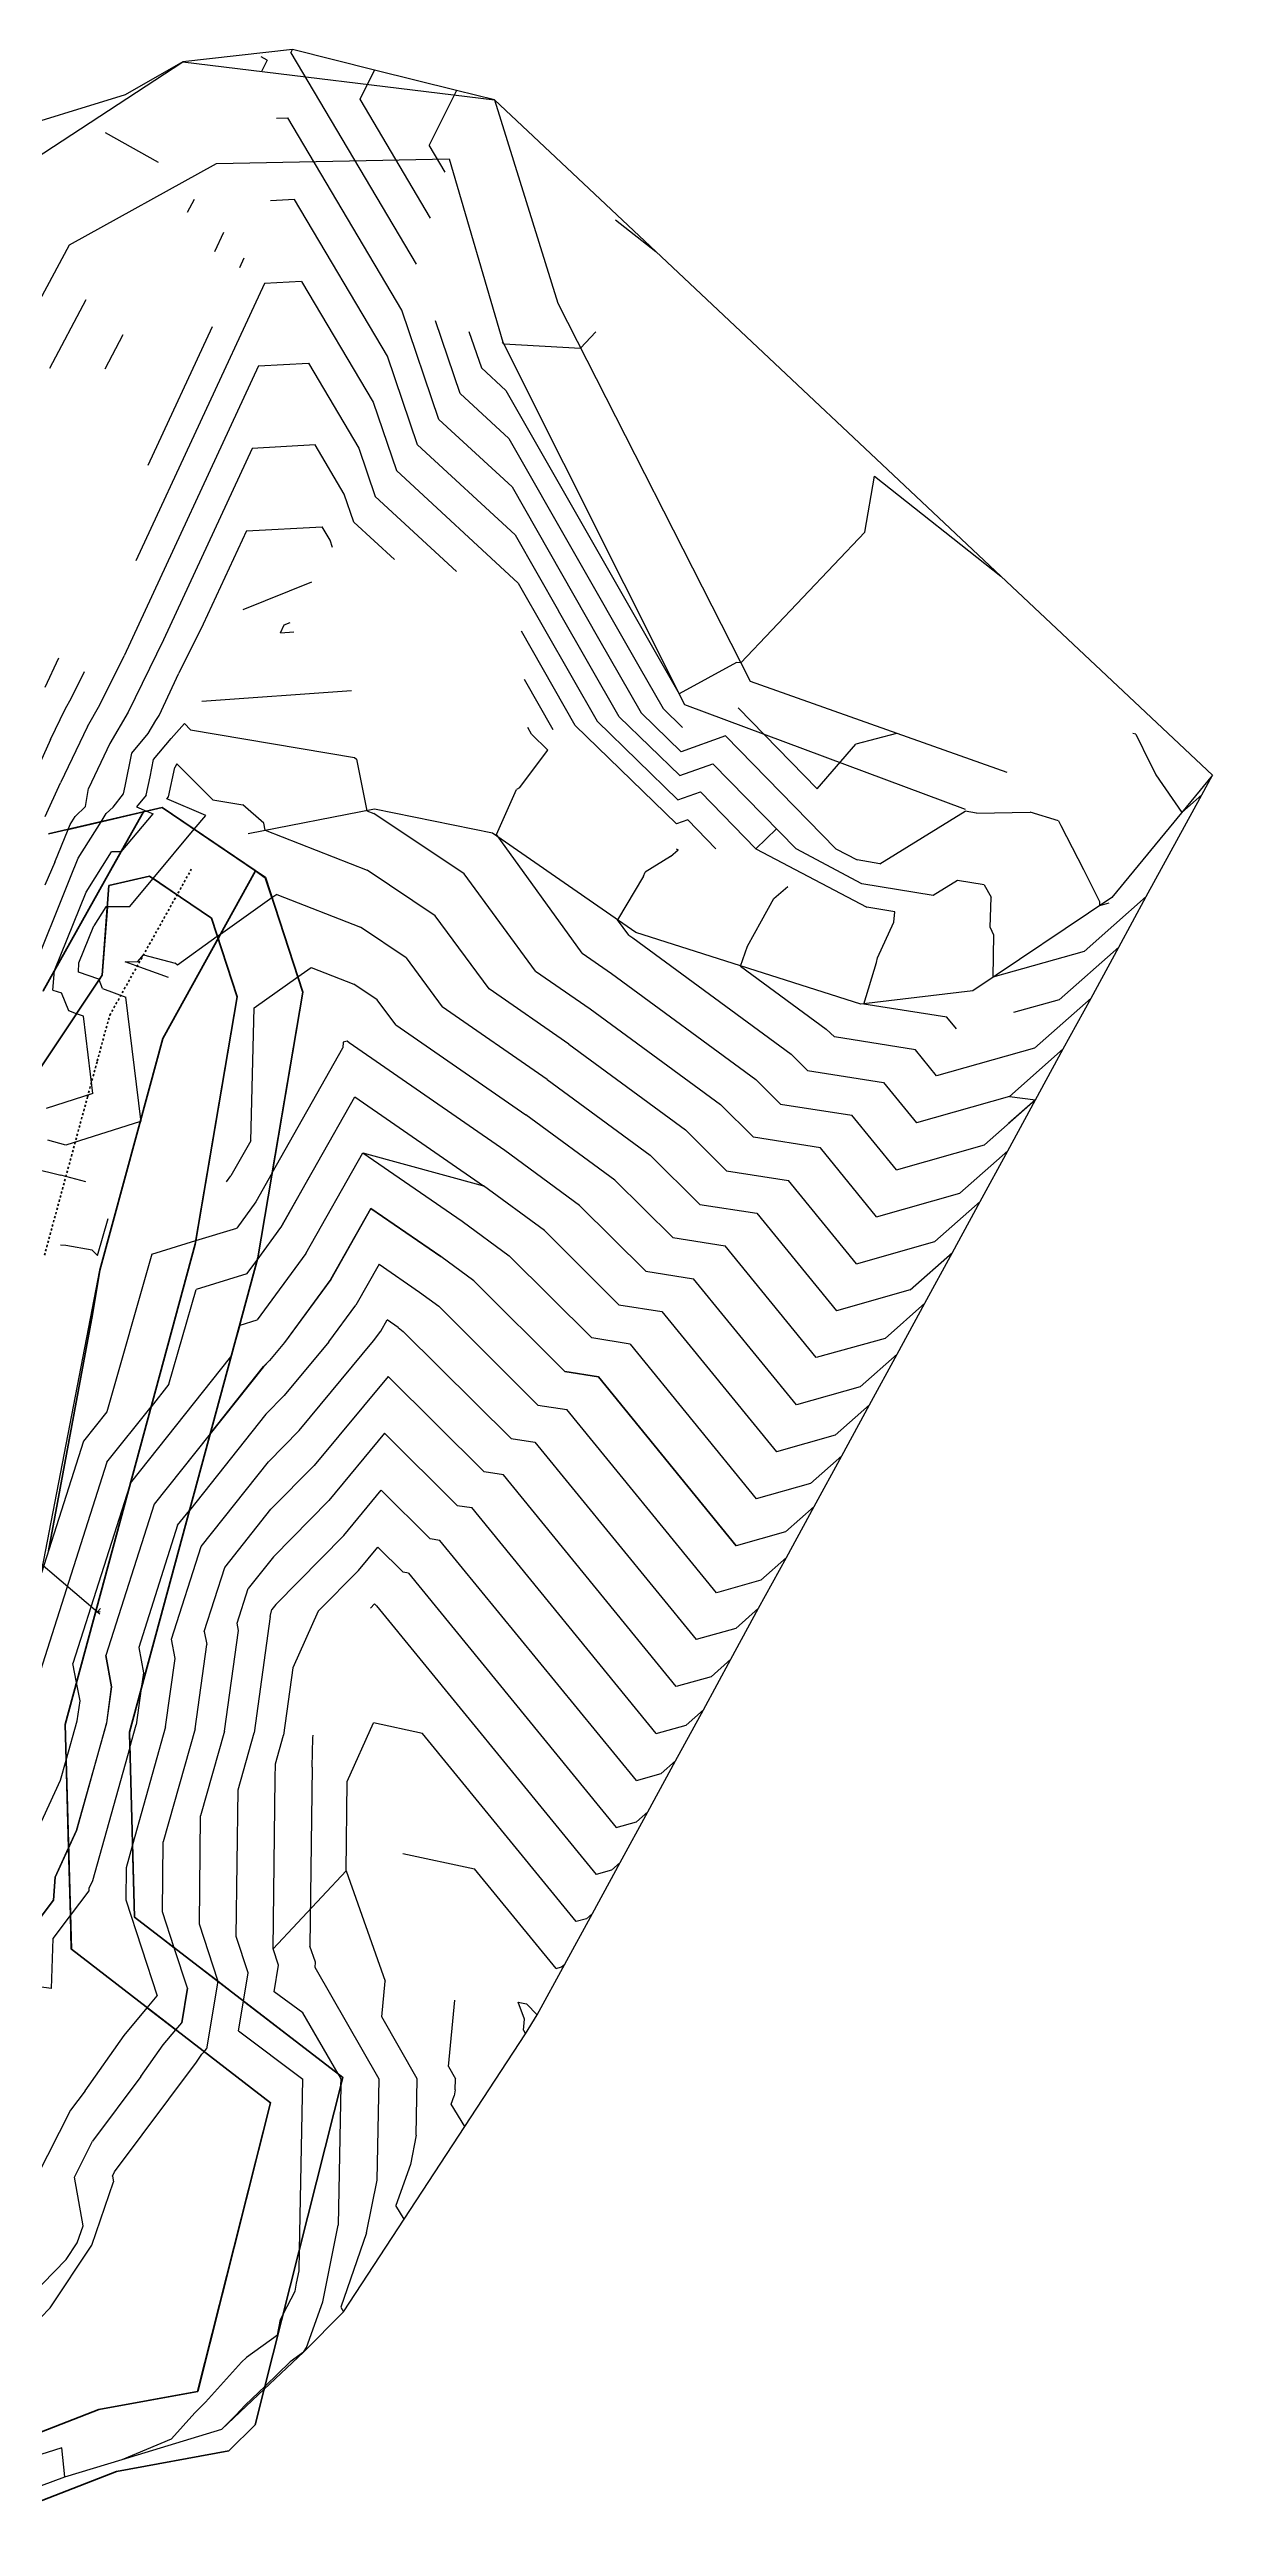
# Model space of a CAD drawing. Header units: metres. Extents: x 319894 to 3389272, y 120 to 6136017.
# Drawn here: x 320630.8 to 320685.3, y 3067810.6 to 3067926.6 of the extents above; entities that cross this region are included whole.
import ezdxf

# ---------------------------------------------------------------- set-up
doc = ezdxf.new("R2010")
doc.units = ezdxf.units.M
doc.header["$MEASUREMENT"] = 0
doc.linetypes.add('DASHDOT', pattern=[1, 0.5, -0.25, 0, -0.25])
doc.layers.get('Defpoints').update_dxf_attribs({"color": 254})
doc.layers.add('a_MUEBLE', color=255, linetype='Continuous', lineweight=5)
doc.layers.add('S-DIM', color=7, linetype='Continuous')
doc.styles.get("Standard").update_dxf_attribs({"font": 'arial.ttf'})
doc.dimstyles.get("Standard").update_dxf_attribs({"dimtxt": 0.2, "dimasz": 0.18, "dimexe": 0.2, "dimexo": 0.2, "dimgap": 0.09, "dimtad": 1, "dimzin": 0, "dimdsep": 46, "dimtxsty": 'Standard', "dimblk": 'OBLIQUE', "dimcen": 0.09, "dimdle": 0.15, "dimclrt": 7, "dimadec": 0, "dimazin": 0, "dimtfac": 1, "dimtofl": 0, "dimtmove": 0, "dimatfit": 3, "dimfxl": 0.3, "dimfxlon": 1, "dimtfillclr": 2, "dimtolj": 1, "dimtzin": 0, "dimarcsym": 0})

# ---------------------------------------------------------------- blocks, each defined once
blk = doc.blocks.new('DFGDF')
at = {"color": 252, "true_color": 0x939598}
for p, q in [((320405.8, 3068017.75), (320415.42, 3068024.04)), ((320415.42, 3068024.04), (320412.73, 3068022.5)), ((320420.57, 3068024.62), (320415.42, 3068024.04)), ((320415.42, 3068024.04), (320430.03, 3068022.26)), ((320419.38, 3068024.12), (320419.09, 3068024.28)), ((320419.38, 3068024.12), (320419.11, 3068023.6)), ((320420.49, 3068024.46), (320420.57, 3068024.62)), ((320420.49, 3068024.46), (320426.36, 3068014.57)), ((320424.41, 3068023.66), (320420.57, 3068024.62)), ((320423.73, 3068022.3), (320424.41, 3068023.66)), ((320428.24, 3068022.7), (320424.41, 3068023.66)), ((320412.73, 3068022.5), (320358.36, 3068005.78)), ((320428.24, 3068022.7), (320426.96, 3068020.14)), ((320430.03, 3068022.26), (320428.24, 3068022.7)), ((320419.82, 3068021.4), (320420.34, 3068021.43)), ((320425.69, 3068012.42), (320420.34, 3068021.43)), ((320427.03, 3068016.73), (320423.73, 3068022.3)), ((320437.58, 3068015.16), (320430.03, 3068022.26)), ((320430.03, 3068022.26), (320432.99, 3068012.74)), ((320411.79, 3068020.74), (320414.27, 3068019.35)), ((320427.71, 3068018.88), (320426.96, 3068020.14)), ((320410.12, 3068015.47), (320417.01, 3068019.28)), ((320417.01, 3068019.28), (320427.9, 3068019.51)), ((320427.9, 3068019.51), (320430.41, 3068010.92)), ((320415.95, 3068017.6), (320415.63, 3068016.99)), ((320420.66, 3068017.59), (320419.53, 3068017.53)), ((320425.01, 3068010.26), (320420.66, 3068017.59)), ((320435.7, 3068016.65), (320437.58, 3068015.16)), ((320403.72, 3068003.57), (320410.12, 3068015.47)), ((320416.93, 3068015.16), (320417.34, 3068016.06)), ((320418.09, 3068014.41), (320418.3, 3068014.86)), ((320453.75, 3067999.96), (320437.58, 3068015.16)), ((320419.25, 3068013.66), (320413.23, 3068000.68)), ((320420.98, 3068013.76), (320419.25, 3068013.66)), ((320420.98, 3068013.76), (320424.34, 3068008.11)), ((320409.2, 3068009.7), (320410.89, 3068012.92)), ((320427.42, 3068007.3), (320425.69, 3068012.42)), ((320428.41, 3068008.51), (320427.26, 3068011.92)), ((320432.99, 3068012.74), (320442, 3067995.03)), ((320412.62, 3068011.26), (320411.77, 3068009.65)), ((320416.8, 3068011.63), (320413.79, 3068005.14)), ((320428.83, 3068011.41), (320429.41, 3068009.71)), ((320430.46, 3068010.84), (320430.4, 3068010.91)), ((320430.41, 3068010.92), (320438.92, 3067993.95)), ((320430.46, 3068010.84), (320434.05, 3068010.64)), ((320434.05, 3068010.64), (320434.77, 3068011.4)), ((320418.97, 3068009.8), (320412.67, 3067996.23)), ((320418.97, 3068009.8), (320421.31, 3068009.93)), ((320421.31, 3068009.93), (320423.67, 3068005.95)), ((320426.42, 3068006.1), (320425.01, 3068010.26)), ((320430.55, 3068008.65), (320429.41, 3068009.71)), ((320430.7, 3068006.4), (320428.41, 3068008.51)), ((320430.55, 3068008.65), (320438.67, 3067994.44)), ((320424.34, 3068008.11), (320425.43, 3068004.9)), ((320430.85, 3068004.14), (320427.42, 3068007.3)), ((320421.63, 3068006.1), (320418.68, 3068005.93)), ((320422.99, 3068003.8), (320421.63, 3068006.1)), ((320430.99, 3068001.89), (320426.42, 3068006.1)), ((320430.7, 3068006.4), (320436.79, 3067995.74)), ((320418.68, 3068005.93), (320414.52, 3067996.97)), ((320423.67, 3068005.95), (320424.43, 3068003.69)), ((320423.43, 3068002.49), (320422.99, 3068003.8)), ((320425.43, 3068004.9), (320431.14, 3067999.63)), ((320430.85, 3068004.14), (320434.9, 3067997.04)), ((320447.37, 3068002.01), (320447.83, 3068004.64)), ((320447.83, 3068004.64), (320453.75, 3067999.96)), ((320424.43, 3068003.69), (320428.24, 3068000.18)), ((320418.4, 3068002.07), (320416.38, 3067997.71)), ((320418.4, 3068002.07), (320421.95, 3068002.27)), ((320422.32, 3068001.64), (320421.95, 3068002.27)), ((320422.44, 3068001.29), (320422.32, 3068001.64)), ((320425.34, 3068000.74), (320423.43, 3068002.49)), ((320430.99, 3068001.89), (320433.02, 3067998.33)), ((320447.37, 3068002.01), (320441.56, 3067995.9)), ((320421.45, 3067999.67), (320418.23, 3067998.37)), ((320431.14, 3067999.63), (320434.84, 3067993.16)), ((320463.66, 3067990.64), (320453.75, 3067999.96)), ((320435.87, 3067993.36), (320433.02, 3067998.33)), ((320414.52, 3067996.97), (320412.86, 3067993.58)), ((320416.38, 3067997.71), (320415.24, 3067995.41)), ((320420, 3067997.3), (320420.17, 3067997.68)), ((320420, 3067997.3), (320420.63, 3067997.34)), ((320420.17, 3067997.68), (320420.46, 3067997.79)), ((320433.81, 3067992.96), (320431.29, 3067997.38)), ((320434.9, 3067997.04), (320436.89, 3067993.56)), ((320408.97, 3067994.75), (320409.61, 3067996.13)), ((320411.53, 3067993.92), (320412.67, 3067996.23)), ((320436.79, 3067995.74), (320437.92, 3067993.76)), ((320441.36, 3067995.91), (320438.67, 3067994.44)), ((320441.56, 3067995.9), (320441.36, 3067995.91)), ((320410.21, 3067994.26), (320410.82, 3067995.49)), ((320414.32, 3067993.43), (320415.24, 3067995.41)), ((320423.32, 3067994.58), (320416.32, 3067994.08)), ((320432.78, 3067992.76), (320431.43, 3067995.12)), ((320432.78, 3067992.76), (320431.43, 3067995.12)), ((320432.78, 3067992.76), (320431.43, 3067995.12)), ((320442, 3067995.03), (320454.02, 3067990.77)), ((320409.23, 3067992.31), (320409.91, 3067993.73)), ((320409.91, 3067993.73), (320410.21, 3067994.26)), ((320410.96, 3067992.92), (320411.53, 3067993.92)), ((320412.86, 3067993.58), (320412.01, 3067992.12)), ((320414.16, 3067993.2), (320414.32, 3067993.43)), ((320438.7, 3067990.61), (320435.87, 3067993.36)), ((320436.89, 3067993.56), (320438.77, 3067991.73)), ((320438.77, 3067991.73), (320436.89, 3067993.56)), ((320437.92, 3067993.76), (320438.84, 3067992.86)), ((320438.92, 3067993.95), (320452.08, 3067989.04)), ((320445.14, 3067990), (320441.44, 3067993.79)), ((320409.23, 3067992.31), (320407.61, 3067988.73)), ((320410.96, 3067992.92), (320409.7, 3067990.27)), ((320413.04, 3067991.67), (320413.8, 3067992.58)), ((320413.8, 3067992.58), (320414.16, 3067993.2)), ((320414.05, 3067991.37), (320414.88, 3067992.35)), ((320415.5, 3067993.05), (320414.88, 3067992.35)), ((320415.78, 3067992.75), (320415.5, 3067993.05)), ((320415.78, 3067992.75), (320423.46, 3067991.46)), ((320431.76, 3067992.56), (320431.58, 3067992.87)), ((320432.53, 3067991.81), (320431.76, 3067992.56)), ((320438.55, 3067988.35), (320433.81, 3067992.96)), ((320438.62, 3067989.48), (320434.84, 3067993.16)), ((320440.85, 3067992.48), (320438.77, 3067991.73)), ((320446.02, 3067987.18), (320440.85, 3067992.48)), ((320448.86, 3067992.59), (320446.96, 3067992.08)), ((320460.07, 3067992.55), (320459.93, 3067992.59)), ((320460.07, 3067992.55), (320460.74, 3067991.18)), ((320412.01, 3067992.12), (320411.01, 3067990.01)), ((320412.73, 3067990.12), (320413.04, 3067991.67)), ((320413.89, 3067990.56), (320414.05, 3067991.37)), ((320415.14, 3067991.16), (320415.05, 3067991)), ((320415.14, 3067991.16), (320416.83, 3067989.47)), ((320423.46, 3067991.46), (320423.56, 3067991.38)), ((320423.56, 3067991.38), (320424.04, 3067988.97)), ((320431.2, 3067990.04), (320432.53, 3067991.81)), ((320438.7, 3067990.61), (320440.26, 3067991.17)), ((320444.15, 3067987.18), (320440.26, 3067991.17)), ((320445.14, 3067990), (320446.96, 3067992.08)), ((320460.74, 3067991.18), (320460.88, 3067990.91)), ((320408.98, 3067988.7), (320409.7, 3067990.27)), ((320410.86, 3067989.16), (320411.01, 3067990.01)), ((320412.65, 3067989.76), (320412.73, 3067990.12)), ((320413.7, 3067989.69), (320413.89, 3067990.56)), ((320414.75, 3067989.62), (320415.05, 3067991)), ((320430.12, 3067987.86), (320431.06, 3067989.96)), ((320431.2, 3067990.04), (320431.06, 3067989.96)), ((320438.62, 3067989.48), (320439.67, 3067989.86)), ((320442.27, 3067987.19), (320439.67, 3067989.86)), ((320463.66, 3067990.64), (320458.95, 3067984.91)), ((320460.88, 3067990.91), (320461.01, 3067990.65)), ((320461.01, 3067990.65), (320462.22, 3067988.89)), ((320463.16, 3067989.71), (320463.66, 3067990.64)), ((320410.14, 3067988.33), (320410.38, 3067988.7)), ((320410.38, 3067988.7), (320410.86, 3067989.16)), ((320411.6, 3067988.45), (320413.58, 3067988.92)), ((320411.6, 3067988.45), (320411.84, 3067988.83)), ((320412.16, 3067989.14), (320411.84, 3067988.83)), ((320412.16, 3067989.14), (320412.65, 3067989.76)), ((320413.58, 3067988.92), (320412.53, 3067987.04)), ((320412.54, 3067987.04), (320414.03, 3067988.82)), ((320413.7, 3067989.69), (320413.26, 3067989.15)), ((320413.26, 3067989.15), (320413.72, 3067988.95)), ((320413.58, 3067988.92), (320413.72, 3067988.95)), ((320414.46, 3067989.12), (320413.72, 3067988.95)), ((320413.72, 3067988.95), (320414.03, 3067988.82)), ((320415.96, 3067988.1), (320414.46, 3067989.12)), ((320414.67, 3067989.53), (320414.75, 3067989.62)), ((320416.5, 3067988.75), (320414.67, 3067989.53)), ((320415.96, 3067988.1), (320416.5, 3067988.75)), ((320416.83, 3067989.47), (320418.23, 3067989.24)), ((320419.22, 3067988.39), (320418.23, 3067989.24)), ((320424.4, 3067989.04), (320418.49, 3067987.89)), ((320424.04, 3067988.97), (320424.37, 3067988.84)), ((320428.61, 3067986.01), (320424.37, 3067988.84)), ((320429.93, 3067987.92), (320424.4, 3067989.04)), ((320448.08, 3067986.48), (320452.07, 3067988.95)), ((320452.6, 3067988.86), (320452.07, 3067988.95)), ((320452.6, 3067988.86), (320455.12, 3067988.9)), ((320456.44, 3067988.49), (320455.12, 3067988.9)), ((320460.56, 3067984.95), (320463.16, 3067989.71)), ((320463.16, 3067989.71), (320462.22, 3067988.89)), ((320410.05, 3067988.09), (320409.14, 3067987.88)), ((320409.43, 3067986.56), (320410.05, 3067988.09)), ((320410.05, 3067988.09), (320411.6, 3067988.45)), ((320410.05, 3067988.09), (320410.14, 3067988.33)), ((320410.52, 3067986.74), (320411.6, 3067988.45)), ((320414.03, 3067985.79), (320415.96, 3067988.1)), ((320415.96, 3067988.1), (320418.83, 3067986.15)), ((320419.29, 3067988.05), (320419.22, 3067988.39)), ((320419.29, 3067988.05), (320424.06, 3067986.18)), ((320436.65, 3067983.26), (320429.93, 3067987.92)), ((320434.14, 3067982.3), (320430.12, 3067987.86)), ((320439.08, 3067988.54), (320438.55, 3067988.35)), ((320439.08, 3067988.54), (320440.4, 3067987.19)), ((320442.27, 3067987.19), (320443.23, 3067988.12)), ((320442.27, 3067987.19), (320443.23, 3067988.12)), ((320456.44, 3067988.49), (320456.55, 3067988.27)), ((320456.55, 3067988.27), (320457.61, 3067986.21)), ((320409.43, 3067986.56), (320408.96, 3067985.48)), ((320412.53, 3067987.04), (320409.42, 3067981.48)), ((320410.16, 3067985.86), (320410.52, 3067986.74)), ((320410.89, 3067985.16), (320412.08, 3067987.04)), ((320412.53, 3067987.04), (320412.08, 3067987.04)), ((320412.54, 3067987.04), (320412.53, 3067987.04)), ((320438.27, 3067986.83), (320437.09, 3067986.09)), ((320438.27, 3067986.83), (320438.63, 3067987.14)), ((320438.53, 3067987.19), (320438.63, 3067987.14)), ((320442.27, 3067987.19), (320447.47, 3067984.45)), ((320447.24, 3067985.55), (320444.15, 3067987.18)), ((320446.02, 3067987.18), (320447.01, 3067986.66)), ((320448.08, 3067986.48), (320447.01, 3067986.66)), ((320408.27, 3067981.14), (320410.16, 3067985.86)), ((320411.89, 3067984.46), (320411.97, 3067985.46)), ((320413.86, 3067985.9), (320411.97, 3067985.46)), ((320412.92, 3067984.47), (320414.03, 3067985.79)), ((320413.86, 3067985.9), (320414.03, 3067985.79)), ((320416.76, 3067983.93), (320414.03, 3067985.79)), ((320417.19, 3067983.17), (320418.83, 3067986.15)), ((320418.83, 3067986.15), (320419.29, 3067985.83)), ((320419.6, 3067984.89), (320419.29, 3067985.83)), ((320427.25, 3067984.04), (320424.06, 3067986.18)), ((320431.95, 3067981.46), (320428.61, 3067986.01)), ((320437.01, 3067985.91), (320435.79, 3067983.85)), ((320437.01, 3067985.91), (320437.09, 3067986.09)), ((320443.11, 3067984.86), (320443.77, 3067985.42)), ((320450.57, 3067985), (320447.24, 3067985.55)), ((320451.71, 3067985.7), (320450.57, 3067985)), ((320452.96, 3067985.5), (320451.71, 3067985.7)), ((320452.96, 3067985.5), (320453.3, 3067984.92)), ((320457.61, 3067986.21), (320458.36, 3067984.72)), ((320409.42, 3067981.49), (320410.89, 3067985.16)), ((320411.82, 3067984.46), (320411.26, 3067983.57)), ((320411.89, 3067984.46), (320411.65, 3067981.27)), ((320411.89, 3067984.46), (320411.82, 3067984.46)), ((320412.92, 3067984.47), (320411.89, 3067984.46)), ((320419.6, 3067984.89), (320417.19, 3067983.17)), ((320419.83, 3067985.05), (320419.6, 3067984.89)), ((320419.6, 3067984.89), (320420.82, 3067981.19)), ((320419.83, 3067985.05), (320423.75, 3067983.51)), ((320429.77, 3067980.62), (320427.25, 3067984.04)), ((320442.54, 3067983.81), (320443.11, 3067984.86)), ((320448.78, 3067984.23), (320447.47, 3067984.45)), ((320448.74, 3067983.75), (320448.78, 3067984.23)), ((320458.95, 3067984.91), (320452.43, 3067980.53)), ((320453.24, 3067983.49), (320453.3, 3067984.92)), ((320458.36, 3067984.72), (320458.36, 3067984.51)), ((320458.81, 3067984.64), (320458.36, 3067984.51)), ((320459.04, 3067983.61), (320460.56, 3067984.95)), ((320459.27, 3067982.57), (320460.56, 3067984.95)), ((320410.56, 3067981.84), (320411.26, 3067983.57)), ((320417.08, 3067982.97), (320414.49, 3067978.3)), ((320417.04, 3067983.07), (320415.17, 3067981.73)), ((320416.76, 3067983.93), (320417.04, 3067983.07)), ((320417.19, 3067983.17), (320417.04, 3067983.07)), ((320417.04, 3067983.07), (320417.08, 3067982.97)), ((320417.19, 3067983.17), (320417.08, 3067982.97)), ((320417.08, 3067982.97), (320417.97, 3067980.25)), ((320425.89, 3067982.08), (320423.75, 3067983.51)), ((320436.32, 3067983.14), (320435.79, 3067983.85)), ((320436.32, 3067983.14), (320436.5, 3067983.01)), ((320436.5, 3067983.01), (320443.92, 3067977.56)), ((320447.18, 3067979.9), (320436.65, 3067983.26)), ((320441.88, 3067982.62), (320442.54, 3067983.81)), ((320447.96, 3067982.08), (320448.74, 3067983.75)), ((320453.24, 3067983.49), (320453.4, 3067983.15)), ((320453.4, 3067983.15), (320453.37, 3067981.17)), ((320457.65, 3067982.38), (320459.04, 3067983.61)), ((320410.53, 3067981.4), (320410.56, 3067981.84)), ((320412.73, 3067981.89), (320413.31, 3067981.9)), ((320413.24, 3067981.7), (320412.73, 3067981.89)), ((320413.31, 3067981.9), (320413.58, 3067982.22)), ((320413.58, 3067982.22), (320415.07, 3067981.83)), ((320415.17, 3067981.73), (320415.07, 3067981.83)), ((320425.89, 3067982.08), (320427.58, 3067979.78)), ((320434.14, 3067982.3), (320435.5, 3067981.35)), ((320441.55, 3067981.69), (320441.88, 3067982.62)), ((320447.33, 3067979.91), (320447.92, 3067981.86)), ((320447.92, 3067981.86), (320447.96, 3067982.08)), ((320457.65, 3067982.38), (320453.37, 3067981.17)), ((320456.48, 3067980.11), (320459.27, 3067982.57)), ((320457.97, 3067980.19), (320459.27, 3067982.57)), ((320408.88, 3067980.52), (320409.42, 3067981.48)), ((320409.34, 3067980.57), (320409.42, 3067981.48)), ((320409.34, 3067980.57), (320409.74, 3067980.43)), ((320409.42, 3067981.48), (320409.42, 3067981.49)), ((320410.44, 3067979.46), (320411.5, 3067981.04)), ((320411.49, 3067981.08), (320410.53, 3067981.4)), ((320411.5, 3067981.04), (320411.49, 3067981.08)), ((320411.65, 3067981.27), (320411.5, 3067981.04)), ((320411.66, 3067980.64), (320411.5, 3067981.04)), ((320411.66, 3067980.64), (320412.76, 3067980.24)), ((320414.75, 3067981.15), (320413.24, 3067981.7)), ((320418.76, 3067979.73), (320420.82, 3067981.19)), ((320420.82, 3067981.19), (320421.43, 3067981.63)), ((320420.82, 3067981.19), (320421.05, 3067980.47)), ((320421.43, 3067981.63), (320423.44, 3067980.85)), ((320424.53, 3067980.11), (320423.44, 3067980.85)), ((320433.5, 3067978.03), (320429.77, 3067980.62)), ((320431.95, 3067981.46), (320434.5, 3067979.69)), ((320435.5, 3067981.35), (320442.27, 3067976.38)), ((320441.55, 3067981.69), (320445.57, 3067978.74)), ((320408.93, 3067977.18), (320410.44, 3067979.46)), ((320410.09, 3067979.59), (320409.74, 3067980.43)), ((320410.44, 3067979.46), (320410.09, 3067979.59)), ((320410.77, 3067979.34), (320410.44, 3067979.46)), ((320413.46, 3067974.5), (320412.76, 3067980.24)), ((320417.97, 3067980.25), (320416.03, 3067968.83)), ((320418.61, 3067973.51), (320418.76, 3067979.73)), ((320419.61, 3067972), (320421.05, 3067980.47)), ((320425.4, 3067978.94), (320424.53, 3067980.11)), ((320432.5, 3067976.38), (320427.58, 3067979.78)), ((320434.5, 3067979.69), (320440.62, 3067975.2)), ((320452.43, 3067980.53), (320447.18, 3067979.9)), ((320451.22, 3067979.29), (320447.33, 3067979.91)), ((320456.48, 3067980.11), (320454.34, 3067979.51)), ((320457.97, 3067980.19), (320455.32, 3067977.85)), ((320456.67, 3067977.81), (320457.97, 3067980.19)), ((320411.21, 3067975.72), (320410.77, 3067979.34)), ((320413.46, 3067974.5), (320414.49, 3067978.3)), ((320425.4, 3067978.94), (320431.5, 3067974.72)), ((320445.95, 3067978.37), (320445.57, 3067978.74)), ((320449.74, 3067977.76), (320445.95, 3067978.37)), ((320451.67, 3067978.75), (320451.22, 3067979.29)), ((320419.61, 3067972), (320422.92, 3067977.86)), ((320422.93, 3067978.13), (320422.92, 3067977.86)), ((320423.13, 3067978.18), (320422.93, 3067978.13)), ((320423.21, 3067978.1), (320423.13, 3067978.18)), ((320430.51, 3067973.06), (320423.21, 3067978.1)), ((320433.5, 3067978.03), (320438.97, 3067974.02)), ((320443.92, 3067977.56), (320444.69, 3067976.8)), ((320450.73, 3067976.55), (320449.74, 3067977.76)), ((320455.32, 3067977.85), (320450.73, 3067976.55)), ((320456.67, 3067977.81), (320454.15, 3067975.58)), ((320455.37, 3067975.43), (320456.67, 3067977.81)), ((320432.5, 3067976.38), (320437.31, 3067972.84)), ((320442.27, 3067976.38), (320443.43, 3067975.23)), ((320444.69, 3067976.8), (320448.25, 3067976.23)), ((320448.25, 3067976.23), (320449.79, 3067974.35)), ((320411.21, 3067975.72), (320409.02, 3067975.02)), ((320420.02, 3067969.44), (320423.48, 3067975.57)), ((320423.48, 3067975.57), (320429.51, 3067971.4)), ((320440.62, 3067975.2), (320442.16, 3067973.67)), ((320443.43, 3067975.23), (320446.77, 3067974.7)), ((320454.15, 3067975.58), (320449.79, 3067974.35)), ((320452.98, 3067973.32), (320455.37, 3067975.43)), ((320454.08, 3067973.04), (320455.37, 3067975.43)), ((320455.37, 3067975.43), (320454.11, 3067974.31)), ((320455.37, 3067975.43), (320454.11, 3067974.31)), ((320454.15, 3067975.58), (320455.37, 3067975.43)), ((320454.15, 3067975.58), (320455.37, 3067975.43)), ((320413.44, 3067974.41), (320409.95, 3067973.3)), ((320411.54, 3067967.44), (320413.44, 3067974.41)), ((320413.44, 3067974.41), (320413.46, 3067974.5)), ((320413.47, 3067974.42), (320413.44, 3067974.41)), ((320413.47, 3067974.42), (320413.46, 3067974.5)), ((320435.66, 3067971.66), (320431.5, 3067974.72)), ((320438.97, 3067974.02), (320440.9, 3067972.1)), ((320445.29, 3067973.17), (320442.16, 3067973.67)), ((320448.85, 3067972.15), (320446.77, 3067974.7)), ((320409.95, 3067973.3), (320409.1, 3067973.53)), ((320418.61, 3067973.51), (320417.67, 3067971.86)), ((320421.19, 3067968.23), (320423.86, 3067972.95)), ((320423.86, 3067972.95), (320428.51, 3067969.74)), ((320423.86, 3067972.95), (320429.51, 3067971.4)), ((320434.01, 3067970.48), (320430.51, 3067973.06)), ((320437.31, 3067972.84), (320439.64, 3067970.53)), ((320447.92, 3067969.95), (320445.29, 3067973.17)), ((320448.85, 3067972.15), (320452.98, 3067973.32)), ((320451.82, 3067971.05), (320454.08, 3067973.04)), ((320452.78, 3067970.66), (320454.08, 3067973.04)), ((320408.38, 3067972.23), (320409.71, 3067971.9)), ((320410.88, 3067971.58), (320409.71, 3067971.9)), ((320417.47, 3067971.58), (320417.67, 3067971.86)), ((320419.61, 3067972), (320418.84, 3067970.65)), ((320419.61, 3067972), (320418.93, 3067968.02)), ((320421.35, 3067971.8), (320420.02, 3067969.44)), ((320432.36, 3067969.3), (320429.51, 3067971.4)), ((320438.38, 3067968.97), (320435.66, 3067971.66)), ((320440.9, 3067972.1), (320443.8, 3067971.64)), ((320446.98, 3067967.75), (320443.8, 3067971.64)), ((320418.84, 3067970.65), (320417.95, 3067969.42)), ((320422.36, 3067967.02), (320424.24, 3067970.34)), ((320424.24, 3067970.34), (320427.51, 3067968.08)), ((320434.01, 3067970.48), (320437.11, 3067967.4)), ((320439.64, 3067970.53), (320442.32, 3067970.11)), ((320447.92, 3067969.95), (320451.82, 3067971.05)), ((320450.65, 3067968.79), (320452.78, 3067970.66)), ((320451.48, 3067968.28), (320452.78, 3067970.66)), ((320411.42, 3067968.14), (320411.92, 3067969.87)), ((320416.03, 3067968.83), (320417.95, 3067969.42)), ((320418.91, 3067967.92), (320420.02, 3067969.44)), ((320428.51, 3067969.74), (320430.71, 3067968.12)), ((320435.85, 3067965.83), (320432.36, 3067969.3)), ((320438.38, 3067968.97), (320440.83, 3067968.58)), ((320442.32, 3067970.11), (320446.04, 3067965.55)), ((320409.94, 3067968.6), (320409.7, 3067968.62)), ((320411.18, 3067968.39), (320409.94, 3067968.6)), ((320411.42, 3067968.14), (320411.18, 3067968.39)), ((320413.98, 3067968.2), (320411.86, 3067960.81)), ((320413.94, 3067961.05), (320416, 3067968.67)), ((320413.98, 3067968.2), (320416.03, 3067968.83)), ((320416.03, 3067968.83), (320416, 3067968.67)), ((320418.91, 3067967.92), (320417.68, 3067963.38)), ((320418.43, 3067967.27), (320418.91, 3067967.92)), ((320421.19, 3067968.23), (320418.9, 3067965.12)), ((320418.93, 3067968.02), (320418.91, 3067967.92)), ((320429.06, 3067966.94), (320427.51, 3067968.08)), ((320434.59, 3067964.27), (320430.71, 3067968.12)), ((320445.1, 3067963.35), (320440.83, 3067968.58)), ((320446.98, 3067967.75), (320450.65, 3067968.79)), ((320449.49, 3067966.52), (320451.48, 3067968.28)), ((320450.19, 3067965.9), (320451.48, 3067968.28)), ((320407.33, 3067945.7), (320411.54, 3067967.44)), ((320418.43, 3067967.27), (320416.05, 3067966.54)), ((320422.36, 3067967.02), (320420.19, 3067964.06)), ((320424.62, 3067967.73), (320423.53, 3067965.81)), ((320424.62, 3067967.73), (320426.51, 3067966.42)), ((320429.06, 3067966.94), (320433.32, 3067962.7)), ((320437.11, 3067967.4), (320439.35, 3067967.04)), ((320444.17, 3067961.14), (320439.35, 3067967.04)), ((320414.77, 3067962.1), (320416.05, 3067966.54)), ((320422.27, 3067964.09), (320423.53, 3067965.81)), ((320426.51, 3067966.42), (320427.41, 3067965.76)), ((320426.51, 3067966.42), (320427.41, 3067965.76)), ((320432.06, 3067961.13), (320427.41, 3067965.76)), ((320435.85, 3067965.83), (320437.86, 3067965.51)), ((320437.86, 3067965.51), (320443.23, 3067958.94)), ((320449.49, 3067966.52), (320446.04, 3067965.55)), ((320448.32, 3067964.25), (320450.19, 3067965.9)), ((320448.89, 3067963.52), (320450.19, 3067965.9)), ((320417.69, 3067963.39), (320418.11, 3067964.87)), ((320418.11, 3067964.87), (320418.9, 3067965.12)), ((320424.36, 3067964.13), (320424.7, 3067964.59)), ((320424.7, 3067964.59), (320425, 3067965.12)), ((320425.51, 3067964.76), (320425, 3067965.12)), ((320425.51, 3067964.76), (320425.75, 3067964.58)), ((320425.75, 3067964.58), (320430.8, 3067959.57)), ((320412.98, 3067957.47), (320417.68, 3067963.38)), ((320417.68, 3067963.38), (320416.7, 3067959.78)), ((320417.69, 3067963.39), (320417.68, 3067963.38)), ((320419.2, 3067962.93), (320419.49, 3067963.22)), ((320420.19, 3067964.06), (320419.49, 3067963.22)), ((320422.27, 3067964.09), (320420.18, 3067961.58)), ((320420.88, 3067959.94), (320424.36, 3067964.13)), ((320436.38, 3067963.98), (320434.59, 3067964.27)), ((320436.38, 3067963.98), (320442.29, 3067956.74)), ((320448.32, 3067964.25), (320445.1, 3067963.35)), ((320447.16, 3067961.99), (320448.89, 3067963.52)), ((320447.59, 3067961.14), (320448.89, 3067963.52)), ((320414.77, 3067962.1), (320413.94, 3067961.05)), ((320416.7, 3067959.78), (320419.2, 3067962.93)), ((320425.04, 3067962.47), (320421.57, 3067958.3)), ((320429.54, 3067958), (320425.04, 3067962.47)), ((320433.32, 3067962.7), (320434.89, 3067962.45)), ((320434.89, 3067962.45), (320441.35, 3067954.54)), ((320413.94, 3067961.05), (320410.44, 3067948.14)), ((320411.87, 3067958.45), (320413.94, 3067961.05)), ((320420.18, 3067961.58), (320419.32, 3067960.7)), ((320432.06, 3067961.13), (320433.41, 3067960.92)), ((320440.42, 3067952.34), (320433.41, 3067960.92)), ((320447.16, 3067961.99), (320444.17, 3067961.14)), ((320445.99, 3067959.72), (320447.59, 3067961.14)), ((320446.29, 3067958.75), (320447.59, 3067961.14)), ((320411.86, 3067960.81), (320410.77, 3067959.44)), ((320416.7, 3067959.78), (320414.08, 3067956.48)), ((320419.32, 3067960.7), (320415.73, 3067956.19)), ((320415.73, 3067956.19), (320416.7, 3067959.78)), ((320419.44, 3067958.47), (320420.88, 3067959.94)), ((320424.88, 3067959.81), (320422.26, 3067956.66)), ((320428.27, 3067956.43), (320424.88, 3067959.81)), ((320445.99, 3067959.72), (320443.23, 3067958.94)), ((320445.99, 3067959.72), (320443.23, 3067958.94)), ((320445.99, 3067959.72), (320443.23, 3067958.94)), ((320410.77, 3067959.44), (320408.8, 3067953.27)), ((320430.8, 3067959.57), (320431.92, 3067959.39)), ((320431.92, 3067959.39), (320439.48, 3067950.14)), ((320444.83, 3067957.46), (320446.29, 3067958.75)), ((320445, 3067956.37), (320446.29, 3067958.75)), ((320411.87, 3067958.45), (320408.74, 3067948.65)), ((320412.98, 3067957.47), (320412.93, 3067957.33)), ((320416.28, 3067954.51), (320419.44, 3067958.47)), ((320421.57, 3067958.3), (320419.55, 3067956.25)), ((320430.44, 3067957.86), (320429.54, 3067958)), ((320438.54, 3067947.94), (320430.44, 3067957.86)), ((320444.83, 3067957.46), (320442.29, 3067956.74)), ((320412.93, 3067957.33), (320410.28, 3067949.03)), ((320414.08, 3067956.48), (320411.82, 3067949.4)), ((320417.39, 3067953.52), (320419.55, 3067956.25)), ((320419.67, 3067954.02), (320422.26, 3067956.66)), ((320422.96, 3067955.02), (320424.72, 3067957.14)), ((320427.01, 3067954.87), (320424.72, 3067957.14)), ((320428.27, 3067956.43), (320428.96, 3067956.33)), ((320437.6, 3067945.74), (320428.96, 3067956.33)), ((320445, 3067956.37), (320443.66, 3067955.19)), ((320443.7, 3067953.99), (320445, 3067956.37)), ((320415.18, 3067955.5), (320413.36, 3067949.78)), ((320413.47, 3067947.85), (320415.73, 3067956.19)), ((320415.18, 3067955.5), (320415.73, 3067956.19)), ((320443.66, 3067955.19), (320441.35, 3067954.54)), ((320414.89, 3067950.16), (320416.28, 3067954.51)), ((320419.67, 3067954.02), (320418.49, 3067952.54)), ((320422.96, 3067955.02), (320419.78, 3067951.79)), ((320423.65, 3067953.38), (320424.56, 3067954.48)), ((320425.75, 3067953.3), (320424.56, 3067954.48)), ((320427.47, 3067954.79), (320427.01, 3067954.87)), ((320436.67, 3067943.54), (320427.47, 3067954.79)), ((320442.4, 3067951.61), (320443.7, 3067953.99)), ((320443.7, 3067953.99), (320442.5, 3067952.93)), ((320416.43, 3067950.53), (320417.39, 3067953.52)), ((320423.65, 3067953.38), (320421.77, 3067951.47)), ((320425.99, 3067953.26), (320425.75, 3067953.3)), ((320425.99, 3067953.26), (320435.73, 3067941.34)), ((320442.5, 3067952.93), (320440.42, 3067952.34)), ((320417.97, 3067950.91), (320418.49, 3067952.54)), ((320419.52, 3067951.23), (320419.59, 3067951.55)), ((320419.78, 3067951.79), (320419.59, 3067951.55)), ((320424.4, 3067951.82), (320424.21, 3067951.61)), ((320424.5, 3067951.73), (320424.4, 3067951.82)), ((320424.5, 3067951.73), (320434.79, 3067939.14)), ((320441.1, 3067949.23), (320442.4, 3067951.61)), ((320441.33, 3067950.66), (320442.4, 3067951.61)), ((320416.43, 3067950.53), (320416.55, 3067949.91)), ((320417.38, 3067945.86), (320418.03, 3067950.57)), ((320418.03, 3067950.57), (320417.97, 3067950.91)), ((320419.52, 3067951.23), (320418.76, 3067945.77)), ((320421.77, 3067951.47), (320420.58, 3067948.82)), ((320441.33, 3067950.66), (320439.48, 3067950.14)), ((320412.09, 3067947.93), (320411.82, 3067949.4)), ((320413.36, 3067949.78), (320413.58, 3067948.59)), ((320414.62, 3067946.05), (320415.06, 3067949.25)), ((320415.06, 3067949.25), (320414.89, 3067950.16)), ((320416, 3067945.96), (320416.55, 3067949.91)), ((320409.91, 3067946.16), (320410.44, 3067948.14)), ((320410.44, 3067948.14), (320410.28, 3067949.03)), ((320410.61, 3067947.27), (320410.44, 3067948.14)), ((320413.58, 3067948.59), (320413.47, 3067947.85)), ((320420.58, 3067948.82), (320420.14, 3067945.67)), ((320440.17, 3067948.4), (320438.54, 3067947.94)), ((320439.81, 3067946.85), (320441.1, 3067949.23)), ((320440.17, 3067948.4), (320441.1, 3067949.23)), ((320410.48, 3067946.34), (320410.61, 3067947.27)), ((320411.86, 3067946.24), (320412.09, 3067947.93)), ((320413.47, 3067947.85), (320412.92, 3067945.81)), ((320413.47, 3067947.85), (320413.24, 3067946.15)), ((320409.96, 3067944.49), (320409.91, 3067946.16)), ((320409.96, 3067944.49), (320410.48, 3067946.34)), ((320410.44, 3067941.2), (320411.86, 3067946.24)), ((320412.94, 3067945.09), (320412.92, 3067945.81)), ((320412.94, 3067945.09), (320413.24, 3067946.15)), ((320414.62, 3067946.05), (320413.07, 3067940.53)), ((320416, 3067945.96), (320414.51, 3067940.67)), ((320417.38, 3067945.86), (320416.26, 3067941.89)), ((320418.01, 3067943.1), (320418.76, 3067945.77)), ((320423.13, 3067943.5), (320424.35, 3067946.24)), ((320426.65, 3067945.75), (320424.35, 3067946.24)), ((320433.85, 3067936.94), (320426.65, 3067945.75)), ((320437.6, 3067945.74), (320439, 3067946.13)), ((320438.51, 3067944.47), (320439.81, 3067946.85)), ((320439, 3067946.13), (320439.81, 3067946.85)), ((320412.94, 3067945.09), (320411.19, 3067938.84)), ((320412.94, 3067945.09), (320413.07, 3067940.53)), ((320419.76, 3067944.32), (320420.14, 3067945.67)), ((320421.49, 3067944.16), (320421.51, 3067945.54)), ((320421.51, 3067945.54), (320421.53, 3067945.66)), ((320407.83, 3067939.51), (320409.7, 3067943.56)), ((320409.7, 3067943.56), (320409.96, 3067944.49)), ((320410.07, 3067940.39), (320409.96, 3067944.49)), ((320419.65, 3067935.66), (320419.75, 3067943.63)), ((320419.75, 3067943.63), (320419.76, 3067944.32)), ((320421.49, 3067944.16), (320421.37, 3067935.79)), ((320423.07, 3067939.31), (320423.13, 3067943.5)), ((320436.67, 3067943.54), (320437.83, 3067943.87)), ((320437.21, 3067942.08), (320438.51, 3067944.47)), ((320438.51, 3067944.47), (320437.83, 3067943.87)), ((320417.92, 3067936.24), (320418.01, 3067943.1)), ((320410.07, 3067940.39), (320410.44, 3067941.2)), ((320416.2, 3067936.81), (320416.26, 3067941.89)), ((320435.73, 3067941.34), (320436.67, 3067941.6)), ((320435.92, 3067939.7), (320437.21, 3067942.08)), ((320437.21, 3067942.08), (320436.67, 3067941.6)), ((320409.44, 3067939.02), (320410.07, 3067940.39)), ((320410.16, 3067937.22), (320410.07, 3067940.39)), ((320413.07, 3067940.53), (320412.77, 3067939.45)), ((320413.16, 3067937.15), (320413.07, 3067940.53)), ((320414.47, 3067937.39), (320414.51, 3067940.67)), ((320425.73, 3067940.12), (320429.09, 3067939.41)), ((320409.37, 3067937.93), (320409.44, 3067939.02)), ((320411.19, 3067938.84), (320411.04, 3067938.52)), ((320412.77, 3067939.45), (320412.75, 3067937.96)), ((320423.07, 3067939.31), (320419.65, 3067935.66)), ((320423.07, 3067939.31), (320419.65, 3067935.66)), ((320423.07, 3067939.31), (320424.9, 3067934.14)), ((320432.91, 3067934.73), (320429.09, 3067939.41)), ((320434.62, 3067937.32), (320435.92, 3067939.7)), ((320435.5, 3067939.34), (320434.79, 3067939.14)), ((320435.92, 3067939.7), (320435.5, 3067939.34)), ((320407.45, 3067935.4), (320409.37, 3067937.93)), ((320410.16, 3067937.22), (320411.03, 3067938.37)), ((320411.03, 3067938.37), (320411.04, 3067938.52)), ((320412.75, 3067937.96), (320414.22, 3067933.46)), ((320409.35, 3067936.15), (320410.16, 3067937.22)), ((320410.2, 3067935.64), (320410.16, 3067937.22)), ((320413.16, 3067937.15), (320415.02, 3067935.71)), ((320415.02, 3067935.71), (320414.47, 3067937.39)), ((320417.06, 3067934.18), (320416.2, 3067936.81)), ((320433.32, 3067934.94), (320434.62, 3067937.32)), ((320434.34, 3067937.07), (320433.85, 3067936.94)), ((320434.62, 3067937.32), (320434.34, 3067937.07)), ((320409.27, 3067933.8), (320409.35, 3067936.15)), ((320413.76, 3067932.9), (320410.2, 3067935.64)), ((320415.64, 3067933.82), (320415.02, 3067935.71)), ((320417.06, 3067934.14), (320415.02, 3067935.71)), ((320418.48, 3067934.53), (320417.92, 3067936.24)), ((320419.9, 3067934.89), (320419.65, 3067935.66)), ((320421.64, 3067935.03), (320421.37, 3067935.79)), ((320417.06, 3067934.14), (320417.06, 3067934.18)), ((320418.27, 3067933.21), (320418.48, 3067934.53)), ((320419.7, 3067933.65), (320419.9, 3067934.89)), ((320421.62, 3067934.79), (320421.64, 3067935.03)), ((320424.62, 3067929.56), (320421.62, 3067934.79)), ((320432.02, 3067932.56), (320433.32, 3067934.94)), ((320432.91, 3067934.73), (320433.17, 3067934.81)), ((320433.17, 3067934.81), (320433.32, 3067934.94)), ((320409.27, 3067933.8), (320408.43, 3067933.91)), ((320413.76, 3067932.9), (320414.22, 3067933.46)), ((320415.38, 3067932.19), (320415.64, 3067933.82)), ((320415.64, 3067933.82), (320415.38, 3067932.19)), ((320415.64, 3067933.82), (320415.38, 3067932.19)), ((320417.06, 3067934.14), (320416.54, 3067930.98)), ((320418.27, 3067933.21), (320417.06, 3067934.14)), ((320418.04, 3067931.81), (320418.27, 3067933.21)), ((320418.27, 3067933.21), (320422.7, 3067929.8)), ((320421.05, 3067932.66), (320419.7, 3067933.65)), ((320424.74, 3067932.47), (320424.9, 3067934.14)), ((320427.87, 3067930.15), (320428.16, 3067933.25)), ((320431.43, 3067932.36), (320431.14, 3067933.16)), ((320431.14, 3067933.16), (320431.53, 3067933.08)), ((320431.53, 3067933.08), (320432.02, 3067932.56)), ((320412.67, 3067931.6), (320413.76, 3067932.9)), ((320413.76, 3067932.9), (320415.1, 3067931.86)), ((320414.5, 3067931.16), (320415.1, 3067931.86)), ((320415.1, 3067931.86), (320415.38, 3067932.19)), ((320416.43, 3067930.84), (320415.1, 3067931.86)), ((320422.7, 3067929.8), (320421.05, 3067932.66)), ((320426.41, 3067929.57), (320424.74, 3067932.47)), ((320431.38, 3067931.85), (320431.43, 3067932.36)), ((320431.38, 3067931.85), (320431.48, 3067931.68)), ((320431.48, 3067931.68), (320432.02, 3067932.56)), ((320410.85, 3067929.01), (320412.67, 3067931.6)), ((320413.46, 3067929.68), (320414.5, 3067931.16)), ((320416.06, 3067930.35), (320416.32, 3067930.72)), ((320416.32, 3067930.72), (320416.43, 3067930.84)), ((320416.43, 3067930.84), (320416.54, 3067930.98)), ((320419.53, 3067928.45), (320416.43, 3067930.84)), ((320418.04, 3067931.81), (320421.05, 3067929.55)), ((320428.64, 3067927.34), (320431.48, 3067931.68)), ((320413.46, 3067929.68), (320411.2, 3067926.65)), ((320412.23, 3067925.21), (320416.06, 3067930.35)), ((320420.89, 3067921.55), (320421.05, 3067929.55)), ((320422.84, 3067929.56), (320422.7, 3067929.8)), ((320422.92, 3067929.62), (320422.7, 3067929.8)), ((320422.83, 3067929.25), (320422.92, 3067929.62)), ((320422.83, 3067929.25), (320422.84, 3067929.56)), ((320424.53, 3067924.82), (320424.62, 3067929.56)), ((320426.36, 3067926.93), (320426.41, 3067929.57)), ((320427.87, 3067930.15), (320428.2, 3067929.57)), ((320428.19, 3067929.05), (320428.2, 3067929.57)), ((320410.85, 3067929.01), (320410.17, 3067928.1)), ((320416.12, 3067914.93), (320419.53, 3067928.45)), ((320420.13, 3067918.55), (320422.83, 3067929.25)), ((320422.83, 3067929.25), (320422.7, 3067922.71)), ((320428, 3067928.39), (320428.14, 3067928.77)), ((320428.64, 3067927.34), (320428, 3067928.39)), ((320428.19, 3067929.05), (320428.14, 3067928.77)), ((320410.17, 3067928.1), (320408.56, 3067924.93)), ((320425.8, 3067922.99), (320428.64, 3067927.34)), ((320410.35, 3067924.97), (320411.2, 3067926.65)), ((320426.36, 3067926.93), (320426.09, 3067925.56)), ((320410.75, 3067922.68), (320410.35, 3067924.97)), ((320412.13, 3067925.01), (320412.23, 3067925.21)), ((320412.13, 3067925.01), (320412.18, 3067924.75)), ((320426.09, 3067925.56), (320425.41, 3067923.64)), ((320411.16, 3067921.78), (320412.18, 3067924.75)), ((320424.03, 3067922.35), (320424.53, 3067924.82)), ((320410.48, 3067921.89), (320410.75, 3067922.68)), ((320421.98, 3067919.13), (320422.7, 3067922.71)), ((320422.95, 3067918.65), (320425.8, 3067922.99)), ((320425.8, 3067922.99), (320425.41, 3067923.64)), ((320409.21, 3067918.85), (320411.16, 3067921.78)), ((320409.96, 3067921.11), (320410.48, 3067921.89)), ((320420.87, 3067920.57), (320420.89, 3067921.55)), ((320424.03, 3067922.35), (320422.82, 3067918.88)), ((320409.96, 3067921.11), (320408.31, 3067919.4)), ((320420.75, 3067920), (320420.87, 3067920.57)), ((320420.13, 3067918.55), (320420.69, 3067919.63)), ((320420.69, 3067919.63), (320420.75, 3067920)), ((320421.22, 3067916.98), (320421.98, 3067919.13)), ((320408.75, 3067918.37), (320409.21, 3067918.85)), ((320419.28, 3067915.18), (320420.13, 3067918.55)), ((320419.86, 3067917.56), (320420, 3067918.29)), ((320420, 3067918.29), (320420.13, 3067918.55)), ((320421.08, 3067916.76), (320422.95, 3067918.65)), ((320422.82, 3067918.88), (320422.95, 3067918.65)), ((320419.86, 3067917.56), (320418.41, 3067916.51)), ((320419.24, 3067915.03), (320421.08, 3067916.76)), ((320421.08, 3067916.76), (320420.46, 3067916.31)), ((320421.08, 3067916.76), (320421.22, 3067916.98)), ((320418.18, 3067916.29), (320416.48, 3067914.42)), ((320418.41, 3067916.51), (320418.18, 3067916.29)), ((320419.28, 3067915.18), (320420.46, 3067916.31)), ((320416.12, 3067914.93), (320411.49, 3067914.08)), ((320417.25, 3067913.16), (320419.24, 3067915.03)), ((320418.35, 3067914.29), (320419.28, 3067915.18)), ((320419.28, 3067915.18), (320419.24, 3067915.03)), ((320405.19, 3067911.63), (320411.49, 3067914.08)), ((320414.89, 3067912.7), (320415.98, 3067913.93)), ((320415.98, 3067913.93), (320416.48, 3067914.42)), ((320417.25, 3067913.16), (320417.91, 3067913.82)), ((320417.91, 3067913.82), (320418.35, 3067914.29)), ((320409.75, 3067912.29), (320408.43, 3067911.86)), ((320409.9, 3067910.92), (320409.75, 3067912.29)), ((320412.58, 3067911.74), (320417.25, 3067913.16)), ((320412.58, 3067911.74), (320414.89, 3067912.7)), ((320409.9, 3067910.92), (320412.58, 3067911.74)), ((320403.83, 3067908.69), (320409.9, 3067910.92))]:
    blk.add_line(p, q, dxfattribs=at)
blk = doc.blocks.new('_Oblique')
at = {"color": 0, "linetype": 'ByBlock', "lineweight": -2}
blk.add_line((-0.5, -0.5), (0.5, 0.5), dxfattribs=at)
blk = doc.blocks.new('*D645')
at = {"layer": 'Defpoints', "color": 0, "transparency": 16777216}
for p in [(320622.78, 3067862.19), (320633.06, 3067853.44), (320633.06, 3067853.44)]:
    blk.add_point(p, dxfattribs=at)
at = {"layer": 'S-DIM', "color": 0, "lineweight": -2, "transparency": 16777216}
for p, q in [((320622.67, 3067862.29), (320633.17, 3067853.35)), ((320622.78, 3067862.19), (320622.91, 3067862.34)), ((320633.06, 3067853.44), (320633.19, 3067853.6))]:
    blk.add_line(p, q, dxfattribs=at)
at = {"layer": 'S-DIM', "color": 0, "lineweight": -2, "transparency": 16777216, "xscale": 0.18, "yscale": 0.18, "zscale": 0.18}
for p, rotation in [((320622.78, 3067862.19), 139.605252213092), ((320633.06, 3067853.44), 319.6052522130921)]:
    blk.add_blockref('_Oblique', p, dxfattribs=dict(at, rotation=rotation))
at = {"layer": 'S-DIM', "color": 7, "transparency": 16777216, "insert": (320628.05, 3067857.96), "char_height": 0.2, "attachment_point": 5, "rotation": 319.6053}
blk.add_mtext('\\A1;13.49', dxfattribs=at)

msp = doc.modelspace()

# ---------------------------------------------------------------- linework, layer by layer
at = {"color": 1, "lineweight": 50, "elevation": 987.586}
msp.add_lwpolyline([(320627.308, 3067810.598), (320633.939, 3067813.174), (320639.207, 3067814.143), (320640.447, 3067815.36), (320644.551, 3067831.62), (320634.789, 3067839.142), (320634.549, 3067847.802), (320640.559, 3067870.02), (320642.679, 3067882.47), (320640.92, 3067887.83), (320636.087, 3067891.119), (320630.767, 3067889.874)], dxfattribs=at)
at = {"color": 3, "lineweight": 50, "elevation": 987.586}
msp.add_lwpolyline([(320626.814, 3067813.624), (320633.118, 3067816.073), (320637.748, 3067816.925), (320641.16, 3067830.445), (320631.829, 3067837.635), (320631.537, 3067848.16), (320637.626, 3067870.664), (320639.597, 3067882.241), (320638.388, 3067885.925), (320635.488, 3067887.898), (320633.593, 3067887.455), (320633.277, 3067883.266), (320623.707, 3067868.891)], dxfattribs=at)
at = {"color": 1, "linetype": 'DASHDOT', "lineweight": 40, "ltscale": 0.2}
msp.add_lwpolyline([(320630.571, 3067870.141), (320632.587, 3067877.559), (320633.044, 3067879.239), (320633.625, 3067881.379), (320633.626, 3067881.383), (320636.824, 3067887.1), (320637.449, 3067888.219)], dxfattribs=at)
at = {"color": 5, "lineweight": 30}
msp.add_lwpolyline([(320666.623, 3067858.369), (320665.288, 3067857.19), (320662.98, 3067856.538), (320656.52, 3067864.446), (320654.951, 3067864.697), (320650.684, 3067868.939), (320649.136, 3067870.076), (320645.864, 3067872.337), (320643.987, 3067869.012), (320641.813, 3067866.051), (320641.117, 3067865.214), (320640.829, 3067864.921), (320635.705, 3067858.479), (320633.445, 3067851.399), (320633.718, 3067849.923), (320633.483, 3067848.238), (320632.07, 3067843.198), (320631.065, 3067841.014), (320631.001, 3067839.93), (320629.075, 3067837.395)], dxfattribs=at)
at = {"layer": 'a_MUEBLE', "color": 252, "lineweight": 40, "true_color": 0x939598}
msp.add_lwpolyline([(320630.509, 3067882.521), (320633.903, 3067888.59), (320635.202, 3067890.912), (320636.087, 3067891.119), (320640.46, 3067888.143), (320636.121, 3067880.292), (320635.481, 3067877.936), (320633.171, 3067869.439), (320632.813, 3067867.368), (320630.757, 3067856.303)], dxfattribs=at)

# ---------------------------------------------------------------- block references
at = {"color": 1}
msp.add_blockref('DFGDF', (221.627, -98.004), dxfattribs=at)

# ---------------------------------------------------------------- dimensions: what is measured, and where the dimension line sits
at = {"layer": 'S-DIM', "color": 1}
dim = msp.add_aligned_dim(p1=(320622.784, 3067862.19), p2=(320633.061, 3067853.445), distance=0, dimstyle='Standard', dxfattribs=at)
dim.commit()
dim.dimension.update_dxf_attribs({"geometry": '*D645', "text_midpoint": (320628.047, 3067857.964)})

doc.saveas('drawing.dxf')
